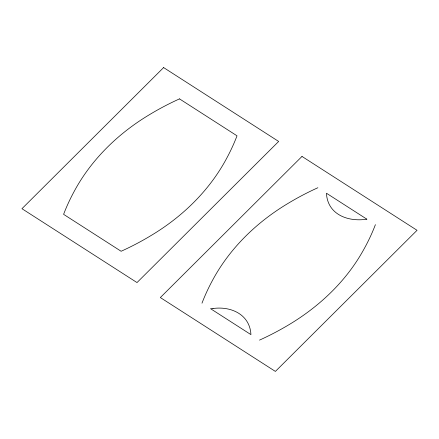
<?xml version="1.0" encoding="UTF-8"?>
<svg xmlns="http://www.w3.org/2000/svg" width="439" height="439" viewBox="0 0 439 439"><rect width="100%" height="100%" fill="white"/><g stroke="black" fill="none" stroke-linecap="round" stroke-linejoin="round"><path stroke-width="0.66" d="M179.496 98.874L237.022 135.816A302.361 234.311 9.2 0 1 226.897 157.881C209.606 190.504 182.218 216.992 150.643 235.781A301.719 233.817 9.2 0 1 121.12 251.267L63.595 214.336A302.361 234.311 9.2 0 1 73.719 192.266C91.01 159.642 118.398 133.154 149.973 114.37A301.719 233.817 9.2 0 1 179.496 98.879M317.88 187.733A301.719 233.817 9.2 0 0 288.357 203.219C256.788 222.008 229.394 248.496 212.103 281.119A302.361 234.311 9.2 0 0 201.978 303.184M375.405 224.664A301.719 233.817 9.2 0 1 362.877 251.07C344.659 283.424 316.343 309.188 284.258 327.45A302.361 234.311 9.2 0 1 259.504 340.121M163.61 67.579L21.95 208.695L137.006 282.568L278.666 141.451L163.61 67.579M301.994 156.432L160.334 297.549L275.39 371.421L417.05 230.305L301.994 156.432M366.839 219.165C348.27 222.156 327.489 214.644 326.446 193.231L366.839 219.165M213.019 308.513L210.544 308.688L250.938 334.622C249.939 314.511 231.035 305.978 213.019 308.513"/></g></svg>
